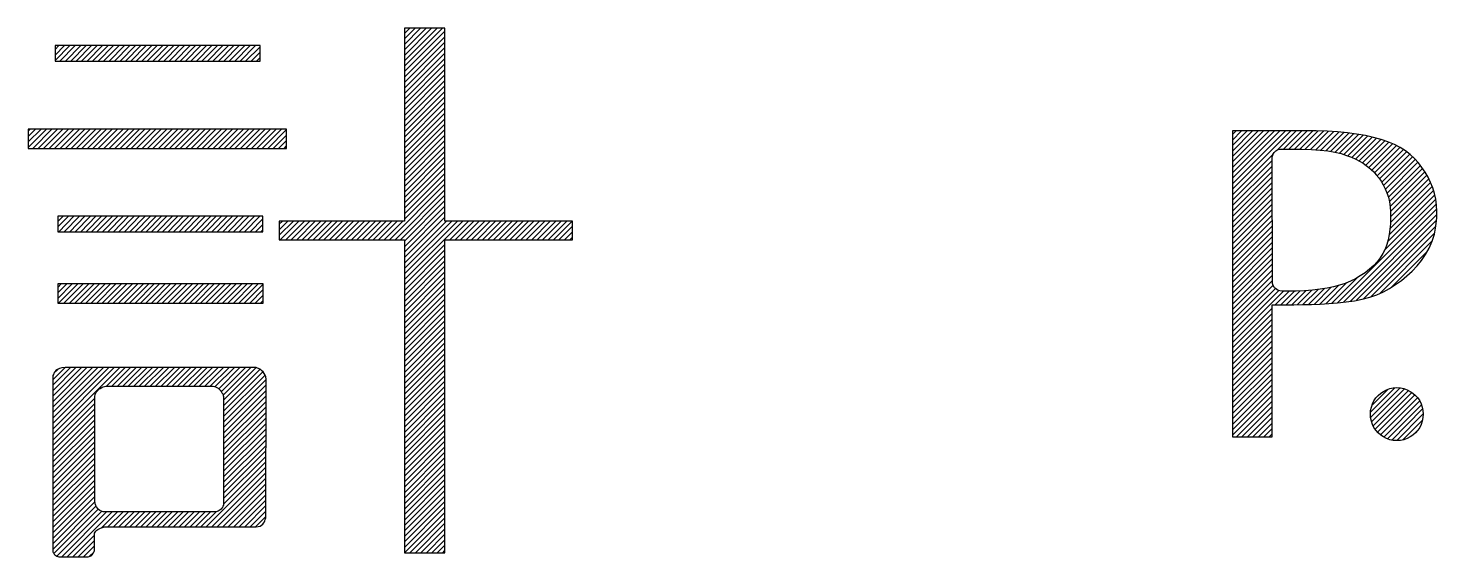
# Model space of a CAD drawing. Header units: millimetres. Extents: x 0 to 841, y 0 to 594.
# Drawn here: x 355.51 to 367.3, y 19.15 to 23.57 of the extents above; entities that cross this region are included whole.
import ezdxf

# ---------------------------------------------------------------- set-up
doc = ezdxf.new("R2010")
doc.units = ezdxf.units.MM
doc.header["$LTSCALE"] = 0.2
doc.layers.add('PTM', color=3, linetype='Continuous')

# ---------------------------------------------------------------- blocks, each defined once
blk = doc.blocks.new('block森村-2')
at = {"color": 0, "linetype": 'Continuous'}
for p, q in [((4594.4, 1092.1), (4629.1, 1126.8)), ((4594.4, 1097.1), (4624.1, 1126.8)), ((4594.4, 1102), (4619.1, 1126.8)), ((4594.4, 1107), (4614.1, 1126.8)), ((4594.4, 1112), (4609.1, 1126.8)), ((4594.4, 1117), (4604.1, 1126.8)), ((4594.4, 1122), (4599.2, 1126.8)), ((4594.4, 1087.1), (4631.3, 1124)), ((4594.4, 1082.1), (4631.3, 1119)), ((4275.4, 1097.3), (4288.9, 1110.9)), ((4275.4, 1102.3), (4283.9, 1110.9)), ((4275.4, 1107.3), (4278.9, 1110.9)), ((4275.4, 1110.9), (4275.4, 1096.8)), ((4462.6, 1110.9), (4275.4, 1110.9)), ((4279.8, 1096.8), (4293.9, 1110.9)), ((4284.8, 1096.8), (4298.9, 1110.9)), ((4289.8, 1096.8), (4303.9, 1110.9)), ((4294.7, 1096.8), (4308.8, 1110.9)), ((4299.7, 1096.8), (4313.8, 1110.9)), ((4304.7, 1096.8), (4318.8, 1110.9)), ((4309.7, 1096.8), (4323.8, 1110.9)), ((4314.7, 1096.8), (4328.8, 1110.9)), ((4319.7, 1096.8), (4333.8, 1110.9)), ((4324.7, 1096.8), (4338.8, 1110.9)), ((4329.7, 1096.8), (4343.8, 1110.9)), ((4334.7, 1096.8), (4348.8, 1110.9)), ((4339.6, 1096.8), (4353.7, 1110.9)), ((4344.6, 1096.8), (4358.7, 1110.9)), ((4349.6, 1096.8), (4363.7, 1110.9)), ((4354.6, 1096.8), (4368.7, 1110.9)), ((4359.6, 1096.8), (4373.7, 1110.9)), ((4364.6, 1096.8), (4378.7, 1110.9)), ((4369.6, 1096.8), (4383.7, 1110.9)), ((4374.6, 1096.8), (4388.7, 1110.9)), ((4379.6, 1096.8), (4393.7, 1110.9)), ((4384.6, 1096.8), (4398.6, 1110.9)), ((4389.5, 1096.8), (4403.6, 1110.9)), ((4394.5, 1096.8), (4408.6, 1110.9)), ((4399.5, 1096.8), (4413.6, 1110.9)), ((4404.5, 1096.8), (4418.6, 1110.9)), ((4409.5, 1096.8), (4423.6, 1110.9)), ((4414.5, 1096.8), (4428.6, 1110.9)), ((4419.5, 1096.8), (4433.6, 1110.9)), ((4424.5, 1096.8), (4438.6, 1110.9)), ((4429.5, 1096.8), (4443.5, 1110.9)), ((4434.4, 1096.8), (4448.5, 1110.9)), ((4439.4, 1096.8), (4453.5, 1110.9)), ((4444.4, 1096.8), (4458.5, 1110.9)), ((4449.4, 1096.8), (4462.6, 1109.9)), ((4462.6, 1096.8), (4462.6, 1110.9)), ((4594.4, 1077.1), (4631.3, 1114)), ((4594.4, 1072.1), (4631.3, 1109)), ((4275.4, 1096.8), (4462.6, 1096.8)), ((4454.4, 1096.8), (4462.6, 1104.9)), ((4459.4, 1096.8), (4462.6, 1099.9)), ((4594.4, 1067.1), (4631.3, 1104.1)), ((4594.4, 1062.1), (4631.3, 1099.1)), ((4594.4, 1057.1), (4631.3, 1094.1)), ((4594.4, 1052.2), (4631.3, 1089.1)), ((4594.4, 1047.2), (4631.3, 1084.1)), ((4594.4, 1042.2), (4631.3, 1079.1)), ((4594.4, 1037.2), (4631.3, 1074.1)), ((4594.4, 1032.2), (4631.3, 1069.1)), ((4594.4, 1027.2), (4631.3, 1064.1)), ((4594.4, 1022.2), (4631.3, 1059.2)), ((4594.4, 1017.2), (4631.3, 1054.2)), ((4594.4, 1012.2), (4631.3, 1049.2)), ((4594.4, 1007.3), (4631.3, 1044.2)), ((4250.9, 1018), (4267.7, 1034.7)), ((4250.9, 1023), (4262.7, 1034.7)), ((4250.9, 1027.9), (4257.7, 1034.7)), ((4250.9, 1032.9), (4252.7, 1034.7)), ((4250.9, 1034.7), (4250.9, 1017.1)), ((4486.6, 1034.7), (4250.9, 1034.7)), ((4255, 1017.1), (4272.6, 1034.7)), ((4260, 1017.1), (4277.6, 1034.7)), ((4265, 1017.1), (4282.6, 1034.7)), ((4270, 1017.1), (4287.6, 1034.7)), ((4275, 1017.1), (4292.6, 1034.7)), ((4280, 1017.1), (4297.6, 1034.7)), ((4285, 1017.1), (4302.6, 1034.7)), ((4290, 1017.1), (4307.6, 1034.7)), ((4295, 1017.1), (4312.6, 1034.7)), ((4299.9, 1017.1), (4317.5, 1034.7)), ((4304.9, 1017.1), (4322.5, 1034.7)), ((4309.9, 1017.1), (4327.5, 1034.7)), ((4314.9, 1017.1), (4332.5, 1034.7)), ((4319.9, 1017.1), (4337.5, 1034.7)), ((4324.9, 1017.1), (4342.5, 1034.7)), ((4329.9, 1017.1), (4347.5, 1034.7)), ((4334.9, 1017.1), (4352.5, 1034.7)), ((4339.9, 1017.1), (4357.5, 1034.7)), ((4344.8, 1017.1), (4362.4, 1034.7)), ((4349.8, 1017.1), (4367.4, 1034.7)), ((4354.8, 1017.1), (4372.4, 1034.7)), ((4359.8, 1017.1), (4377.4, 1034.7)), ((4364.8, 1017.1), (4382.4, 1034.7)), ((4369.8, 1017.1), (4387.4, 1034.7)), ((4374.8, 1017.1), (4392.4, 1034.7)), ((4379.8, 1017.1), (4397.4, 1034.7)), ((4384.8, 1017.1), (4402.4, 1034.7)), ((4389.7, 1017.1), (4407.3, 1034.7)), ((4394.7, 1017.1), (4412.3, 1034.7)), ((4399.7, 1017.1), (4417.3, 1034.7)), ((4404.7, 1017.1), (4422.3, 1034.7)), ((4409.7, 1017.1), (4427.3, 1034.7)), ((4414.7, 1017.1), (4432.3, 1034.7)), ((4419.7, 1017.1), (4437.3, 1034.7)), ((4424.7, 1017.1), (4442.3, 1034.7)), ((4429.7, 1017.1), (4447.3, 1034.7)), ((4434.6, 1017.1), (4452.2, 1034.7)), ((4439.6, 1017.1), (4457.2, 1034.7)), ((4444.6, 1017.1), (4462.2, 1034.7)), ((4449.6, 1017.1), (4467.2, 1034.7)), ((4454.6, 1017.1), (4472.2, 1034.7)), ((4459.6, 1017.1), (4477.2, 1034.7)), ((4464.6, 1017.1), (4482.2, 1034.7)), ((4469.6, 1017.1), (4486.6, 1034.2)), ((4474.6, 1017.1), (4486.6, 1029.2)), ((4486.6, 1017.1), (4486.6, 1034.7)), ((4594.4, 1002.3), (4631.3, 1039.2)), ((4594.4, 997.3), (4631.3, 1034.2)), ((4594.4, 992.3), (4631.3, 1029.2)), ((5350.2, 979.8), (5403.5, 1033.1)), ((5350.2, 984.8), (5398.5, 1033.1)), ((5350.2, 989.8), (5393.5, 1033.1)), ((5350.2, 994.8), (5388.5, 1033.1)), ((5350.2, 999.8), (5383.6, 1033.1)), ((5350.2, 1004.8), (5378.6, 1033.1)), ((5350.2, 1009.8), (5373.6, 1033.1)), ((5350.2, 1014.7), (5368.6, 1033.1)), ((5350.2, 1019.7), (5363.6, 1033.1)), ((5350.2, 1024.7), (5358.6, 1033.1)), ((5350.2, 1029.7), (5353.6, 1033.1)), ((5426.7, 1033.1), (5350.2, 1033.1)), ((5350.2, 1033.1), (5350.2, 754)), ((5390.9, 1015.6), (5408.5, 1033.1)), ((5396.8, 1016.4), (5413.5, 1033.1)), ((5401.8, 1016.4), (5418.5, 1033.1)), ((5406.8, 1016.4), (5423.5, 1033.1)), ((5411.8, 1016.4), (5428.4, 1033)), ((5416.7, 1016.3), (5433.2, 1032.9)), ((5421.5, 1016.2), (5438, 1032.7)), ((5426.2, 1015.9), (5442.7, 1032.4)), ((5436.7, 1032.8), (5426.7, 1033.1)), ((5430.9, 1015.6), (5447.3, 1032)), ((5435.3, 1015), (5451.9, 1031.6)), ((5446.1, 1032.1), (5436.7, 1032.8)), ((5439.7, 1014.4), (5456.4, 1031.1)), ((5443.9, 1013.6), (5460.8, 1030.5)), ((5455.1, 1031.3), (5446.1, 1032.1)), ((5447.9, 1012.6), (5465.1, 1029.9)), ((5451.8, 1011.6), (5469.4, 1029.1)), ((5463.5, 1030.2), (5455.1, 1031.3)), ((5471.5, 1028.8), (5463.5, 1030.2)), ((5478.9, 1027.1), (5471.5, 1028.8)), ((4250.9, 1017.1), (4486.6, 1017.1)), ((4479.5, 1017.1), (4486.6, 1024.2)), ((4484.5, 1017.1), (4486.6, 1019.3)), ((4594.4, 987.3), (4631.3, 1024.2)), ((4594.4, 982.3), (4631.3, 1019.2)), ((5390.8, 1015.5), (5392, 1016)), ((5392, 1016), (5393.5, 1016.4)), ((5393.5, 1016.4), (5413.6, 1016.4)), ((5413.6, 1016.4), (5422.4, 1016.2)), ((5422.4, 1016.2), (5430.3, 1015.6)), ((5455.6, 1010.3), (5473.5, 1028.3)), ((5459.2, 1008.9), (5477.6, 1027.4)), ((5462.6, 1007.4), (5481.6, 1026.4)), ((5465.9, 1005.6), (5485.5, 1025.3)), ((5469, 1003.8), (5489.2, 1024)), ((5471.9, 1001.8), (5492.9, 1022.7)), ((5474.8, 999.6), (5496.4, 1021.3)), ((5477.5, 997.3), (5499.8, 1019.7)), ((5485.8, 1025.2), (5478.9, 1027.1)), ((5480, 994.8), (5503.1, 1018)), ((5482.3, 992.1), (5506.2, 1016.1)), ((5492.1, 1023.1), (5485.8, 1025.2)), ((5498, 1020.6), (5492.1, 1023.1)), ((5503.3, 1017.9), (5498, 1020.6)), ((5508.1, 1014.9), (5503.3, 1017.9)), ((4594.4, 977.3), (4631.3, 1014.3)), ((4594.4, 972.3), (4631.3, 1009.3)), ((4594.4, 967.3), (4631.3, 1004.3)), ((5350.2, 974.8), (5387.6, 1012.2)), ((5350.2, 969.8), (5386.4, 1006)), ((5386.4, 1009.1), (5386.5, 1009.5)), ((5386.4, 1009), (5386.4, 1009.1)), ((5386.6, 894.9), (5386.4, 1009)), ((5386.5, 1009.5), (5386.7, 1010)), ((5386.7, 1010), (5386.9, 1010.7)), ((5386.9, 1010.7), (5387.2, 1011.5)), ((5387.2, 1011.5), (5387.7, 1012.3)), ((5387.7, 1012.3), (5388.2, 1013.2)), ((5388.2, 1013.2), (5389, 1014)), ((5389, 1014), (5389.8, 1014.8)), ((5389.8, 1014.8), (5390.8, 1015.5)), ((5430.3, 1015.6), (5437.3, 1014.8)), ((5437.3, 1014.8), (5443.7, 1013.7)), ((5443.7, 1013.7), (5449.4, 1012.3)), ((5449.4, 1012.3), (5454.4, 1010.7)), ((5454.4, 1010.7), (5458.9, 1009.1)), ((5458.9, 1009.1), (5462.8, 1007.3)), ((5462.8, 1007.3), (5466.3, 1005.4)), ((5466.3, 1005.4), (5469.4, 1003.5)), ((5469.4, 1003.5), (5472.2, 1001.6)), ((5484.4, 989.3), (5509.2, 1014.1)), ((5486.4, 986.3), (5512.1, 1011.9)), ((5488.2, 983.1), (5514.6, 1009.5)), ((5489.9, 979.8), (5517.1, 1007)), ((5491.3, 976.2), (5519.4, 1004.4)), ((5512.4, 1011.6), (5508.1, 1014.9)), ((5516.3, 1007.8), (5512.4, 1011.6)), ((5519.9, 1003.8), (5516.3, 1007.8)), ((5523.2, 999.6), (5519.9, 1003.8)), ((4594.4, 962.4), (4631.3, 999.3)), ((4594.4, 957.4), (4631.3, 994.3)), ((5350.2, 964.9), (5386.4, 1001)), ((5350.2, 959.9), (5386.4, 996.1)), ((5350.2, 954.9), (5386.4, 991.1)), ((5472.2, 1001.6), (5474.6, 999.8)), ((5474.6, 999.8), (5476.9, 997.9)), ((5476.9, 997.9), (5479.2, 995.6)), ((5479.2, 995.6), (5481.5, 993.1)), ((5481.5, 993.1), (5483.7, 990.3)), ((5483.7, 990.3), (5485.8, 987.2)), ((5492.5, 972.5), (5521.7, 1001.6)), ((5493.5, 968.5), (5523.8, 998.7)), ((5494.2, 964.2), (5525.8, 995.8)), ((5494.6, 959.5), (5527.7, 992.6)), ((5526.2, 995.3), (5523.2, 999.6)), ((5528.8, 990.7), (5526.2, 995.3)), ((5531.1, 986), (5528.8, 990.7)), ((4580.8, 933.8), (4631.3, 984.3)), ((4585.8, 933.8), (4631.3, 979.3)), ((4594.4, 952.4), (4631.3, 989.3)), ((5350.2, 949.9), (5386.4, 986.1)), ((5350.2, 944.9), (5386.4, 981.1)), ((5485.8, 987.2), (5487.8, 983.9)), ((5487.8, 983.9), (5489.6, 980.3)), ((5489.6, 980.3), (5491.2, 976.5)), ((5493.3, 938.3), (5533.7, 978.7)), ((5494.1, 944.1), (5532.4, 982.4)), ((5494.5, 949.4), (5531, 986)), ((5494.6, 954.6), (5529.4, 989.4)), ((5533, 981.1), (5531.1, 986)), ((5534.5, 976), (5533, 981.1)), ((4590.8, 933.8), (4631.3, 974.3)), ((4594.4, 932.4), (4631.3, 969.4)), ((5350.2, 939.9), (5386.5, 976.1)), ((5350.2, 934.9), (5386.5, 971.2)), ((5350.2, 929.9), (5386.5, 966.2)), ((5446.1, 876.2), (5536.3, 966.3)), ((5488.8, 923.8), (5535.7, 970.7)), ((5491.2, 976.5), (5492.6, 972.5)), ((5491.8, 931.8), (5534.8, 974.8)), ((5492.6, 972.5), (5493.6, 968.2)), ((5493.6, 968.2), (5494.3, 963.8)), ((5535.7, 970.7), (5534.5, 976)), ((5536.4, 965.3), (5535.7, 970.7)), ((5536.8, 959.6), (5536.4, 965.3)), ((4278.1, 945.4), (4287.7, 955.1)), ((4278.1, 950.4), (4282.8, 955.1)), ((4278.1, 955.1), (4278.1, 941.1)), ((4465, 955.1), (4278.1, 955.1)), ((4278.8, 941.1), (4292.7, 955.1)), ((4283.8, 941.1), (4297.7, 955.1)), ((4288.8, 941.1), (4302.7, 955.1)), ((4293.8, 941.1), (4307.7, 955.1)), ((4298.8, 941.1), (4312.7, 955.1)), ((4303.7, 941.1), (4317.7, 955.1)), ((4308.7, 941.1), (4322.7, 955.1)), ((4313.7, 941.1), (4327.7, 955.1)), ((4318.7, 941.1), (4332.6, 955.1)), ((4323.7, 941.1), (4337.6, 955.1)), ((4328.7, 941.1), (4342.6, 955.1)), ((4333.7, 941.1), (4347.6, 955.1)), ((4338.7, 941.1), (4352.6, 955.1)), ((4343.7, 941.1), (4357.6, 955.1)), ((4348.6, 941.1), (4362.6, 955.1)), ((4353.6, 941.1), (4367.6, 955.1)), ((4358.6, 941.1), (4372.6, 955.1)), ((4363.6, 941.1), (4377.5, 955.1)), ((4368.6, 941.1), (4382.5, 955.1)), ((4373.6, 941.1), (4387.5, 955.1)), ((4378.6, 941.1), (4392.5, 955.1)), ((4383.6, 941.1), (4397.5, 955.1)), ((4388.6, 941.1), (4402.5, 955.1)), ((4393.5, 941.1), (4407.5, 955.1)), ((4398.5, 941.1), (4412.5, 955.1)), ((4403.5, 941.1), (4417.5, 955.1)), ((4408.5, 941.1), (4422.5, 955.1)), ((4413.5, 941.1), (4427.4, 955.1)), ((4418.5, 941.1), (4432.4, 955.1)), ((4423.5, 941.1), (4437.4, 955.1)), ((4428.5, 941.1), (4442.4, 955.1)), ((4433.5, 941.1), (4447.4, 955.1)), ((4438.4, 941.1), (4452.4, 955.1)), ((4443.4, 941.1), (4457.4, 955.1)), ((4448.4, 941.1), (4462.4, 955.1)), ((4453.4, 941.1), (4465, 952.7)), ((4465, 941.1), (4465, 955.1)), ((4594.4, 927.4), (4631.3, 964.4)), ((4594.4, 922.4), (4631.3, 959.4)), ((4594.4, 917.5), (4631.3, 954.4)), ((5350.2, 924.9), (5386.5, 961.2)), ((5350.2, 920), (5386.5, 956.2)), ((5451.7, 876.8), (5536.6, 961.7)), ((5457.5, 877.5), (5536.7, 956.8)), ((5494.3, 963.8), (5494.6, 959.2)), ((5494.6, 953.7), (5494.4, 948.4)), ((5494.6, 959.2), (5494.6, 953.7)), ((5535.9, 946.1), (5536.7, 953.8)), ((5536.7, 953.8), (5536.8, 959.6)), ((4278.1, 941.1), (4465, 941.1)), ((4458.4, 941.1), (4465, 947.7)), ((4463.4, 941.1), (4465, 942.7)), ((4480.1, 937.8), (4493, 950.8)), ((4480.1, 942.8), (4488, 950.8)), ((4480.1, 947.8), (4483.1, 950.8)), ((4481, 933.8), (4498, 950.8)), ((4486, 933.8), (4503, 950.8)), ((4491, 933.8), (4508, 950.8)), ((4496, 933.8), (4513, 950.8)), ((4501, 933.8), (4518, 950.8)), ((4506, 933.8), (4523, 950.8)), ((4510.9, 933.8), (4528, 950.8)), ((4515.9, 933.8), (4532.9, 950.8)), ((4520.9, 933.8), (4537.9, 950.8)), ((4525.9, 933.8), (4542.9, 950.8)), ((4530.9, 933.8), (4547.9, 950.8)), ((4535.9, 933.8), (4552.9, 950.8)), ((4540.9, 933.8), (4557.9, 950.8)), ((4545.9, 933.8), (4562.9, 950.8)), ((4550.9, 933.8), (4567.9, 950.8)), ((4555.8, 933.8), (4572.9, 950.8)), ((4560.8, 933.8), (4577.8, 950.8)), ((4565.8, 933.8), (4582.8, 950.8)), ((4570.8, 933.8), (4587.8, 950.8)), ((4575.8, 933.8), (4592.8, 950.8)), ((4594.4, 897.5), (4647.7, 950.8)), ((4594.4, 902.5), (4642.7, 950.8)), ((4594.4, 907.5), (4637.7, 950.8)), ((4594.4, 912.5), (4632.7, 950.8)), ((4635.7, 933.8), (4652.7, 950.8)), ((4640.7, 933.8), (4657.7, 950.8)), ((4645.6, 933.8), (4662.7, 950.8)), ((4650.6, 933.8), (4667.6, 950.8)), ((4655.6, 933.8), (4672.6, 950.8)), ((4660.6, 933.8), (4677.6, 950.8)), ((4665.6, 933.8), (4682.6, 950.8)), ((4670.6, 933.8), (4687.6, 950.8)), ((4675.6, 933.8), (4692.6, 950.8)), ((4680.6, 933.8), (4697.6, 950.8)), ((4685.6, 933.8), (4702.6, 950.8)), ((4690.5, 933.8), (4707.6, 950.8)), ((4695.5, 933.8), (4712.5, 950.8)), ((4700.5, 933.8), (4717.5, 950.8)), ((4705.5, 933.8), (4722.5, 950.8)), ((4710.5, 933.8), (4727.5, 950.8)), ((4715.5, 933.8), (4732.5, 950.8)), ((4720.5, 933.8), (4737.5, 950.8)), ((4725.5, 933.8), (4742.5, 950.8)), ((4730.5, 933.8), (4747.5, 950.8)), ((4735.4, 933.8), (4747.8, 946.1)), ((4740.4, 933.8), (4747.8, 941.1)), ((5350.2, 915), (5386.5, 951.2)), ((5350.2, 910), (5386.5, 946.2)), ((5350.2, 905), (5386.5, 941.3)), ((5463.4, 878.5), (5536.5, 951.5)), ((5469.7, 879.8), (5535.9, 946)), ((5476.5, 881.6), (5534.6, 939.7)), ((5494, 943.3), (5493.3, 938.5)), ((5494.4, 948.4), (5494, 943.3)), ((5532.4, 932.3), (5534.5, 938.9)), ((5534.5, 938.9), (5535.9, 946.1)), ((4594.4, 892.5), (4631.3, 929.4)), ((4745.4, 933.8), (4747.8, 936.1)), ((5350.2, 900), (5386.5, 936.3)), ((5350.2, 895), (5386.5, 931.3)), ((5350.2, 890), (5386.5, 926.3)), ((5484.3, 884.4), (5532.5, 932.6)), ((5491.1, 929.4), (5489.5, 925.2)), ((5492.4, 933.8), (5491.1, 929.4)), ((5493.3, 938.5), (5492.4, 933.8)), ((5526.5, 920.2), (5529.7, 926)), ((5529.7, 926), (5532.4, 932.3)), ((4594.4, 887.5), (4631.3, 924.5)), ((4594.4, 882.5), (4631.3, 919.5)), ((4594.4, 877.5), (4631.3, 914.5)), ((5350.2, 885), (5386.5, 921.3)), ((5350.2, 880), (5386.5, 916.4)), ((5482.3, 913.7), (5479.1, 910.2)), ((5485.1, 917.3), (5482.3, 913.7)), ((5487.5, 921.2), (5485.1, 917.3)), ((5489.5, 925.2), (5487.5, 921.2)), ((5494.7, 889.8), (5528.3, 923.4)), ((5518.7, 909.8), (5522.8, 914.8)), ((5522.8, 914.8), (5526.5, 920.2)), ((4594.4, 872.6), (4631.3, 909.5)), ((4594.4, 867.6), (4631.3, 904.5)), ((5350.2, 875.1), (5386.5, 911.4)), ((5350.2, 870.1), (5386.6, 906.4)), ((5350.2, 865.1), (5386.6, 901.4)), ((5466.9, 900.8), (5462.5, 898.2)), ((5471.2, 903.6), (5466.9, 900.8)), ((5475.4, 906.8), (5471.2, 903.6)), ((5479.1, 910.2), (5475.4, 906.8)), ((5504.4, 896.6), (5509.5, 900.7)), ((5509.5, 900.7), (5514.3, 905.1)), ((5514.3, 905.1), (5518.7, 909.8)), ((4277.8, 880.2), (4291.1, 893.6)), ((4277.8, 885.2), (4286.1, 893.6)), ((4277.8, 890.2), (4281.1, 893.6)), ((4277.8, 893.6), (4277.8, 876)), ((4465.3, 893.6), (4277.8, 893.6)), ((4278.5, 876), (4296.1, 893.6)), ((4283.5, 876), (4301.1, 893.6)), ((4288.5, 876), (4306.1, 893.6)), ((4293.5, 876), (4311.1, 893.6)), ((4298.5, 876), (4316.1, 893.6)), ((4303.5, 876), (4321.1, 893.6)), ((4308.4, 876), (4326, 893.6)), ((4313.4, 876), (4331, 893.6)), ((4318.4, 876), (4336, 893.6)), ((4323.4, 876), (4341, 893.6)), ((4328.4, 876), (4346, 893.6)), ((4333.4, 876), (4351, 893.6)), ((4338.4, 876), (4356, 893.6)), ((4343.4, 876), (4361, 893.6)), ((4348.4, 876), (4366, 893.6)), ((4353.3, 876), (4370.9, 893.6)), ((4358.3, 876), (4375.9, 893.6)), ((4363.3, 876), (4380.9, 893.6)), ((4368.3, 876), (4385.9, 893.6)), ((4373.3, 876), (4390.9, 893.6)), ((4378.3, 876), (4395.9, 893.6)), ((4383.3, 876), (4400.9, 893.6)), ((4388.3, 876), (4405.9, 893.6)), ((4393.3, 876), (4410.9, 893.6)), ((4398.3, 876), (4415.8, 893.6)), ((4403.2, 876), (4420.8, 893.6)), ((4408.2, 876), (4425.8, 893.6)), ((4413.2, 876), (4430.8, 893.6)), ((4418.2, 876), (4435.8, 893.6)), ((4423.2, 876), (4440.8, 893.6)), ((4428.2, 876), (4445.8, 893.6)), ((4433.2, 876), (4450.8, 893.6)), ((4438.2, 876), (4455.8, 893.6)), ((4443.2, 876), (4460.7, 893.6)), ((4448.1, 876), (4465.3, 893.1)), ((4453.1, 876), (4465.3, 888.2)), ((4465.3, 876), (4465.3, 893.6)), ((4594.4, 862.6), (4631.3, 899.5)), ((4594.4, 857.6), (4631.3, 894.5)), ((4594.4, 852.6), (4631.3, 889.5)), ((5350.2, 860.1), (5386.6, 896.4)), ((5350.2, 855.1), (5387.4, 892.2)), ((5350.2, 850.1), (5389.4, 889.3)), ((5350.2, 845.1), (5392.5, 887.4)), ((5386.6, 894.8), (5386.6, 894.9)), ((5386.7, 894.4), (5386.6, 894.8)), ((5386.8, 893.7), (5386.7, 894.4)), ((5387.1, 892.9), (5386.8, 893.7)), ((5387.5, 892), (5387.1, 892.9)), ((5388, 891), (5387.5, 892)), ((5388.7, 890), (5388, 891)), ((5389.5, 889.1), (5388.7, 890)), ((5390.6, 888.2), (5389.5, 889.1)), ((5391.9, 887.5), (5390.6, 888.2)), ((5393.4, 887.1), (5391.9, 887.5)), ((5404.3, 874.2), (5417.4, 887.3)), ((5409.4, 874.3), (5422.8, 887.8)), ((5414.5, 874.5), (5428.4, 888.4)), ((5423.4, 887.8), (5416.1, 887.2)), ((5419.7, 874.6), (5434.3, 889.2)), ((5430.2, 888.6), (5423.4, 887.8)), ((5424.8, 874.8), (5440.4, 890.4)), ((5430.1, 875.1), (5447, 892)), ((5436.5, 889.6), (5430.2, 888.6)), ((5435.3, 875.4), (5454.6, 894.6)), ((5442.3, 890.8), (5436.5, 889.6)), ((5440.7, 875.7), (5464.1, 899.1)), ((5447.8, 892.2), (5442.3, 890.8)), ((5453, 893.9), (5447.8, 892.2)), ((5457.8, 895.9), (5453, 893.9)), ((5462.5, 898.2), (5457.8, 895.9)), ((5488.2, 886.1), (5493.7, 889.2)), ((5493.7, 889.2), (5499.1, 892.8)), ((5499.1, 892.8), (5504.4, 896.6)), ((4277.8, 876), (4465.3, 876)), ((4458.1, 876), (4465.3, 883.2)), ((4463.1, 876), (4465.3, 878.2)), ((4594.4, 847.6), (4631.3, 884.5)), ((4594.4, 842.6), (4631.3, 879.5)), ((4594.4, 837.6), (4631.3, 874.6)), ((5350.2, 840.1), (5396.9, 886.8)), ((5389.3, 874.2), (5401.9, 886.8)), ((5395.3, 886.8), (5393.4, 887.1)), ((5394.3, 874.2), (5406.9, 886.8)), ((5408.3, 886.8), (5395.3, 886.8)), ((5399.3, 874.2), (5412.1, 887)), ((5406.2, 874.2), (5414.1, 874.5)), ((5416.1, 887.2), (5408.3, 886.8)), ((5414.1, 874.5), (5422.2, 874.7)), ((5422.2, 874.7), (5430.3, 875.1)), ((5430.3, 875.1), (5438.3, 875.5)), ((5438.3, 875.5), (5446.2, 876.2)), ((5446.2, 876.2), (5453.9, 877)), ((5453.9, 877), (5461.5, 878.1)), ((5461.5, 878.1), (5468.7, 879.5)), ((5468.7, 879.5), (5475.6, 881.3)), ((5475.6, 881.3), (5482.1, 883.5)), ((5482.1, 883.5), (5488.2, 886.1)), ((4594.4, 832.6), (4631.3, 869.6)), ((4594.4, 827.7), (4631.3, 864.6)), ((5350.2, 835.1), (5386.4, 871.3)), ((5350.2, 830.2), (5386.4, 866.3)), ((5386.4, 874.2), (5406.2, 874.2)), ((5386.4, 754), (5386.4, 874.2)), ((4594.4, 822.7), (4631.3, 859.6)), ((4594.4, 817.7), (4631.3, 854.6)), ((4594.4, 812.7), (4631.3, 849.6)), ((5350.2, 825.2), (5386.4, 861.3)), ((5350.2, 820.2), (5386.4, 856.3)), ((5350.2, 815.2), (5386.4, 851.3)), ((4594.4, 807.7), (4631.3, 844.6)), ((4594.4, 802.7), (4631.3, 839.6)), ((5350.2, 810.2), (5386.4, 846.3)), ((5350.2, 805.2), (5386.4, 841.4)), ((5350.2, 800.2), (5386.4, 836.4)), ((4594.4, 797.7), (4631.3, 834.6)), ((4594.4, 792.7), (4631.3, 829.7)), ((4594.4, 787.7), (4631.3, 824.7)), ((5350.2, 795.2), (5386.4, 831.4)), ((5350.2, 790.2), (5386.4, 826.4)), ((4273.3, 756), (4334.4, 817.2)), ((4273.3, 761), (4329.4, 817.2)), ((4273.3, 766), (4324.5, 817.2)), ((4273.3, 771), (4319.5, 817.2)), ((4273.3, 776), (4314.5, 817.2)), ((4273.3, 781), (4309.5, 817.2)), ((4273.3, 785.9), (4304.5, 817.2)), ((4273.3, 790.9), (4299.5, 817.2)), ((4273.3, 795.9), (4294.5, 817.2)), ((4273.3, 800.9), (4289.5, 817.2)), ((4273.3, 805.9), (4284.5, 817.2)), ((4273.9, 810.9), (4273.5, 809.8)), ((4274.4, 812), (4273.9, 810.9)), ((4274.3, 811.9), (4277.8, 815.4)), ((4275.2, 813.2), (4274.4, 812)), ((4276.2, 814.3), (4275.2, 813.2)), ((4277.7, 815.4), (4276.2, 814.3)), ((4279.5, 816.2), (4277.7, 815.4)), ((4281.7, 816.8), (4279.5, 816.2)), ((4284.5, 817.2), (4281.7, 816.8)), ((4458.9, 817.2), (4284.5, 817.2)), ((4322.3, 800), (4339.4, 817.2)), ((4327.3, 800.1), (4344.4, 817.2)), ((4332.3, 800.1), (4349.4, 817.2)), ((4337.3, 800.1), (4354.4, 817.2)), ((4342.3, 800.1), (4359.4, 817.2)), ((4347.3, 800.1), (4364.4, 817.2)), ((4352.3, 800.1), (4369.4, 817.2)), ((4357.2, 800.1), (4374.3, 817.2)), ((4362.2, 800.1), (4379.3, 817.2)), ((4367.2, 800.1), (4384.3, 817.2)), ((4372.2, 800.1), (4389.3, 817.2)), ((4377.2, 800.1), (4394.3, 817.2)), ((4382.2, 800.1), (4399.3, 817.2)), ((4387.2, 800.1), (4404.3, 817.2)), ((4392.2, 800.1), (4409.3, 817.2)), ((4397.2, 800.1), (4414.3, 817.2)), ((4402.1, 800.1), (4419.2, 817.2)), ((4407.1, 800.1), (4424.2, 817.2)), ((4412.1, 800.1), (4429.2, 817.2)), ((4417.1, 800.1), (4434.2, 817.2)), ((4421.7, 799.7), (4439.2, 817.2)), ((4424.8, 797.8), (4444.2, 817.2)), ((4427.2, 795.2), (4449.2, 817.2)), ((4428.9, 791.9), (4454.2, 817.2)), ((4429.3, 787.3), (4459.1, 817.1)), ((4429.3, 782.3), (4462.5, 815.5)), ((4429.3, 777.4), (4465.2, 813.2)), ((4429.3, 772.4), (4467.2, 810.2)), ((4459.1, 817.1), (4458.9, 817.2)), ((4459.6, 817), (4459.1, 817.1)), ((4460.3, 816.7), (4459.6, 817)), ((4461.1, 816.3), (4460.3, 816.7)), ((4462.2, 815.7), (4461.1, 816.3)), ((4463.2, 815), (4462.2, 815.7)), ((4464.3, 814.1), (4463.2, 815)), ((4465.4, 813.1), (4464.3, 814.1)), ((4466.4, 811.8), (4465.4, 813.1)), ((4467.2, 810.3), (4466.4, 811.8)), ((4467.8, 808.6), (4467.2, 810.3)), ((4594.4, 782.7), (4631.3, 819.7)), ((4594.4, 777.8), (4631.3, 814.7)), ((5350.2, 785.2), (5386.4, 821.4)), ((5350.2, 780.3), (5386.4, 816.4)), ((5350.2, 775.3), (5386.4, 811.4)), ((4273.5, 809.8), (4273.3, 808.8)), ((4273.3, 808.8), (4273.3, 808.1)), ((4273.3, 808.1), (4273.3, 807.6)), ((4273.3, 807.6), (4273.3, 807.4)), ((4273.3, 807.4), (4273.3, 649.8)), ((4314.5, 796.3), (4315.5, 797.3)), ((4315.5, 797.3), (4316.7, 798.1)), ((4316.7, 798.1), (4318, 798.8)), ((4318, 798.8), (4319.2, 799.4)), ((4319.2, 799.4), (4320.5, 799.7)), ((4320.5, 799.7), (4321.7, 800)), ((4321.7, 800), (4322.9, 800.1)), ((4322.9, 800.1), (4419.7, 800.1)), ((4419.7, 800.1), (4420.9, 799.9)), ((4420.9, 799.9), (4422, 799.6)), ((4422, 799.6), (4423.1, 799)), ((4423.1, 799), (4424.2, 798.3)), ((4424.2, 798.3), (4425.3, 797.4)), ((4425.3, 797.4), (4426.2, 796.4)), ((4429.3, 767.4), (4468.1, 806.2)), ((4429.3, 762.4), (4468.1, 801.2)), ((4468.1, 806.6), (4467.8, 808.6)), ((4467.8, 680.6), (4468.1, 806.6)), ((4594.4, 772.8), (4631.3, 809.7)), ((4594.4, 767.8), (4631.3, 804.7)), ((4594.4, 762.8), (4631.3, 799.7)), ((5350.2, 770.3), (5386.4, 806.4)), ((5350.2, 765.3), (5386.4, 801.4)), ((5476.2, 776.5), (5498.3, 798.6)), ((5476.3, 771.6), (5503.2, 798.5)), ((5477.2, 767.5), (5507.3, 797.6)), ((5490.8, 796.9), (5493.8, 797.9)), ((5493.8, 797.9), (5496.9, 798.5)), ((5496.9, 798.5), (5500.2, 798.8)), ((5500.2, 798.8), (5503.5, 798.5)), ((5503.5, 798.5), (5506.6, 797.9)), ((5506.6, 797.9), (5509.6, 796.9)), ((4273.3, 751), (4311.6, 789.3)), ((4311.6, 789.1), (4311.7, 790.8)), ((4311.6, 695.8), (4311.6, 789.1)), ((4311.7, 790.8), (4312.1, 792.4)), ((4312.1, 792.4), (4312.7, 793.9)), ((4312.7, 793.9), (4313.5, 795.2)), ((4313.5, 795.2), (4314.5, 796.3)), ((4426.2, 796.4), (4427.1, 795.3)), ((4427.1, 795.3), (4427.8, 794.2)), ((4427.8, 794.2), (4428.5, 793)), ((4428.5, 793), (4428.9, 791.7)), ((4428.9, 791.7), (4429.2, 790.6)), ((4429.2, 790.6), (4429.3, 789.4)), ((4429.3, 757.4), (4468.1, 796.2)), ((4429.3, 752.4), (4468.1, 791.2)), ((4429.3, 789.4), (4429.3, 693.7)), ((4429.3, 747.4), (4468.1, 786.2)), ((4594.4, 757.8), (4631.3, 794.7)), ((4594.4, 752.8), (4631.3, 789.7)), ((4594.4, 747.8), (4631.3, 784.8)), ((5350.2, 760.3), (5386.4, 796.5)), ((5350.2, 755.3), (5386.4, 791.5)), ((5353.9, 754), (5386.4, 786.5)), ((5477.6, 782.9), (5491.9, 797.2)), ((5478, 784), (5479.4, 786.8)), ((5478.6, 764), (5510.9, 796.2)), ((5479.4, 786.8), (5481.1, 789.4)), ((5480.5, 760.8), (5514, 794.4)), ((5481.1, 789.4), (5483.2, 791.7)), ((5482.7, 758.1), (5516.8, 792.1)), ((5483.2, 791.7), (5485.5, 793.7)), ((5485.3, 755.7), (5519.2, 789.5)), ((5485.5, 793.7), (5488, 795.4)), ((5488, 795.4), (5490.8, 796.9)), ((5488.3, 753.7), (5521.2, 786.6)), ((5509.6, 796.9), (5512.4, 795.4)), ((5512.4, 795.4), (5515, 793.7)), ((5515, 793.7), (5517.3, 791.7)), ((5517.3, 791.7), (5519.3, 789.4)), ((5519.3, 789.4), (5521.1, 786.8)), ((5521.1, 786.8), (5522.5, 784)), ((4273.3, 746), (4311.6, 784.3)), ((4273.3, 741), (4311.6, 779.3)), ((4273.3, 736.1), (4311.6, 774.3)), ((4429.3, 742.4), (4468.1, 781.2)), ((4429.3, 737.4), (4468.1, 776.2)), ((4594.4, 742.8), (4631.3, 779.8)), ((4594.4, 737.8), (4631.3, 774.8)), ((5358.9, 754), (5386.4, 781.5)), ((5363.9, 754), (5386.4, 776.5)), ((5476.1, 774.6), (5476.3, 777.9)), ((5476.3, 771.4), (5476.1, 774.6)), ((5476.3, 777.9), (5477, 781)), ((5477, 781), (5478, 784)), ((5491.7, 752.1), (5522.7, 783.2)), ((5495.6, 751), (5523.8, 779.3)), ((5500.1, 750.5), (5524.3, 774.8)), ((5522.5, 784), (5523.5, 781)), ((5523.5, 781), (5524.1, 777.9)), ((5524.1, 777.9), (5524.3, 774.6)), ((5524.3, 774.6), (5524.1, 771.4)), ((4273.3, 731.1), (4311.6, 769.3)), ((4273.3, 726.1), (4311.6, 764.3)), ((4273.3, 721.1), (4311.6, 759.3)), ((4429.3, 732.5), (4468, 771.2)), ((4429.3, 727.5), (4468, 766.1)), ((4429.3, 722.5), (4468, 761.1)), ((4594.4, 732.9), (4631.3, 769.8)), ((4594.4, 727.9), (4631.3, 764.8)), ((4594.4, 722.9), (4631.3, 759.8)), ((5368.9, 754), (5386.4, 771.5)), ((5373.9, 754), (5386.4, 766.5)), ((5378.8, 754), (5386.4, 761.5)), ((5477, 768.2), (5476.3, 771.4)), ((5478, 765.2), (5477, 768.2)), ((5479.4, 762.4), (5478, 765.2)), ((5481.1, 759.9), (5479.4, 762.4)), ((5483.2, 757.6), (5481.1, 759.9)), ((5505.7, 751.2), (5523.7, 769.1)), ((5515.8, 756.3), (5518.5, 759)), ((5519.3, 759.9), (5517.3, 757.6)), ((5521.1, 762.4), (5519.3, 759.9)), ((5522.5, 765.2), (5521.1, 762.4)), ((5523.5, 768.2), (5522.5, 765.2)), ((5524.1, 771.4), (5523.5, 768.2)), ((4273.3, 716.1), (4311.6, 754.4)), ((4273.3, 711.1), (4311.6, 749.4)), ((4429.3, 717.5), (4468, 756.1)), ((4429.3, 712.5), (4468, 751.1)), ((4429.3, 707.5), (4468, 746.1)), ((4594.4, 717.9), (4631.3, 754.8)), ((4594.4, 712.9), (4631.3, 749.8)), ((5350.2, 754), (5386.4, 754)), ((5383.8, 754), (5386.4, 756.5)), ((5485.5, 755.5), (5483.2, 757.6)), ((5488, 753.8), (5485.5, 755.5)), ((5490.8, 752.4), (5488, 753.8)), ((5493.8, 751.3), (5490.8, 752.4)), ((5496.9, 750.7), (5493.8, 751.3)), ((5500.2, 750.5), (5496.9, 750.7)), ((5503.5, 750.7), (5500.2, 750.5)), ((5506.6, 751.3), (5503.5, 750.7)), ((5509.6, 752.4), (5506.6, 751.3)), ((5512.4, 753.8), (5509.6, 752.4)), ((5515, 755.5), (5512.4, 753.8)), ((5517.3, 757.6), (5515, 755.5)), ((4273.3, 706.1), (4311.6, 744.4)), ((4273.3, 701.1), (4311.6, 739.4)), ((4273.3, 696.1), (4311.6, 734.4)), ((4429.3, 702.5), (4467.9, 741.1)), ((4429.3, 697.5), (4467.9, 736.1)), ((4594.4, 707.9), (4631.3, 744.8)), ((4594.4, 702.9), (4631.3, 739.9)), ((4594.4, 697.9), (4631.3, 734.9)), ((4273.3, 691.2), (4311.6, 729.4)), ((4273.3, 686.2), (4311.6, 724.4)), ((4413.5, 671.8), (4467.9, 726.1)), ((4418.5, 671.8), (4467.9, 721.1)), ((4429.2, 692.4), (4467.9, 731.1)), ((4594.4, 692.9), (4631.3, 729.9)), ((4594.4, 688), (4631.3, 724.9)), ((4273.3, 681.2), (4311.6, 719.4)), ((4273.3, 676.2), (4311.6, 714.4)), ((4273.3, 671.2), (4311.6, 709.5)), ((4423.5, 671.8), (4467.9, 716.1)), ((4428.5, 671.8), (4467.9, 711.1)), ((4594.4, 683), (4631.3, 719.9)), ((4594.4, 678), (4631.3, 714.9)), ((4594.4, 673), (4631.3, 709.9)), ((4273.3, 666.2), (4311.6, 704.5)), ((4273.3, 661.2), (4311.6, 699.5)), ((4273.3, 656.2), (4311.7, 694.6)), ((4311.6, 695.2), (4311.6, 695.8)), ((4311.7, 694.4), (4311.6, 695.2)), ((4311.9, 693.4), (4311.7, 694.4)), ((4433.5, 671.8), (4467.8, 706.1)), ((4438.5, 671.8), (4467.8, 701.1)), ((4443.5, 671.8), (4467.8, 696.1)), ((4594.4, 668), (4631.3, 704.9)), ((4594.4, 663), (4631.3, 699.9)), ((4594.4, 658), (4631.3, 695)), ((4273.3, 651.2), (4312.8, 690.8)), ((4274.3, 647.3), (4314.9, 687.9)), ((4277, 645), (4318, 686)), ((4281.5, 644.4), (4322.5, 685.5)), ((4286.5, 644.5), (4327.5, 685.5)), ((4312.2, 692.3), (4311.9, 693.4)), ((4312.7, 691.1), (4312.2, 692.3)), ((4313.3, 689.9), (4312.7, 691.1)), ((4314.1, 688.8), (4313.3, 689.9)), ((4315, 687.7), (4314.1, 688.8)), ((4316.2, 686.8), (4315, 687.7)), ((4317.7, 686.1), (4316.2, 686.8)), ((4319.3, 685.6), (4317.7, 686.1)), ((4318.1, 671.1), (4332.5, 685.5)), ((4321.3, 685.5), (4319.3, 685.6)), ((4421.2, 685.5), (4321.3, 685.5)), ((4323.7, 671.8), (4337.5, 685.5)), ((4328.7, 671.8), (4342.5, 685.5)), ((4333.7, 671.8), (4347.5, 685.5)), ((4338.7, 671.8), (4352.4, 685.5)), ((4343.7, 671.8), (4357.4, 685.5)), ((4348.7, 671.8), (4362.4, 685.5)), ((4353.7, 671.8), (4367.4, 685.5)), ((4358.7, 671.8), (4372.4, 685.5)), ((4363.7, 671.8), (4377.4, 685.5)), ((4368.6, 671.8), (4382.4, 685.5)), ((4373.6, 671.8), (4387.4, 685.5)), ((4378.6, 671.8), (4392.4, 685.5)), ((4383.6, 671.8), (4397.3, 685.5)), ((4388.6, 671.8), (4402.3, 685.5)), ((4393.6, 671.8), (4407.3, 685.5)), ((4398.6, 671.8), (4412.3, 685.5)), ((4403.6, 671.8), (4417.3, 685.5)), ((4408.6, 671.8), (4422.4, 685.6)), ((4422.3, 685.6), (4421.2, 685.5)), ((4423.3, 685.8), (4422.3, 685.6)), ((4424.3, 686.1), (4423.3, 685.8)), ((4425.3, 686.6), (4424.3, 686.1)), ((4426.2, 687.2), (4425.3, 686.6)), ((4426.9, 687.9), (4426.2, 687.2)), ((4427.6, 688.7), (4426.9, 687.9)), ((4428.2, 689.5), (4427.6, 688.7)), ((4428.7, 690.5), (4428.2, 689.5)), ((4429.1, 691.5), (4428.7, 690.5)), ((4429.3, 692.6), (4429.1, 691.5)), ((4429.3, 693.7), (4429.3, 692.6)), ((4448.5, 671.8), (4467.8, 691.1)), ((4453.5, 671.8), (4467.8, 686.1)), ((4594.4, 653), (4631.3, 690)), ((4594.4, 648.1), (4631.3, 685)), ((4312.7, 667.9), (4313.6, 668.7)), ((4313.6, 668.7), (4314.6, 669.4)), ((4314.6, 669.4), (4315.7, 670)), ((4315.7, 670), (4316.8, 670.5)), ((4316.8, 670.5), (4317.8, 671)), ((4317.8, 671), (4318.7, 671.3)), ((4318.7, 671.3), (4319.5, 671.6)), ((4319.5, 671.6), (4319.9, 671.7)), ((4319.9, 671.7), (4320.1, 671.8)), ((4320.1, 671.8), (4458.9, 671.8)), ((4458.4, 671.8), (4467.8, 681.1)), ((4458.9, 671.8), (4460.9, 672)), ((4460.9, 672), (4462.5, 672.5)), ((4462.5, 672.5), (4463.9, 673.3)), ((4463.9, 673.3), (4465, 674.2)), ((4465, 674.2), (4465.8, 675.2)), ((4465.8, 675.2), (4466.5, 676.3)), ((4466.5, 676.3), (4467, 677.4)), ((4467, 677.4), (4467.3, 678.4)), ((4467.3, 678.4), (4467.6, 679.2)), ((4467.6, 679.2), (4467.7, 679.9)), ((4467.7, 680.4), (4467.8, 680.6)), ((4467.7, 679.9), (4467.7, 680.4)), ((4599.4, 648.1), (4631.3, 680)), ((4604.4, 648.1), (4631.3, 675)), ((4609.4, 648.1), (4631.3, 670)), ((4291.5, 644.5), (4311.3, 664.3)), ((4296.5, 644.5), (4311.3, 659.3)), ((4311.3, 665), (4311.5, 666)), ((4311.3, 650.2), (4311.3, 665)), ((4311.5, 666), (4311.9, 667)), ((4311.9, 667), (4312.7, 667.9)), ((4614.4, 648.1), (4631.3, 665)), ((4619.4, 648.1), (4631.3, 660)), ((4273.3, 649.8), (4273.3, 649.7)), ((4273.3, 649.7), (4273.4, 649.4)), ((4273.4, 649.4), (4273.5, 649)), ((4273.5, 649), (4273.7, 648.5)), ((4273.7, 648.5), (4273.9, 648)), ((4273.9, 648), (4274.3, 647.3)), ((4274.3, 647.3), (4274.7, 646.7)), ((4274.7, 646.7), (4275.3, 646.1)), ((4275.3, 646.1), (4276, 645.5)), ((4276, 645.5), (4276.8, 645.1)), ((4276.8, 645.1), (4277.8, 644.7)), ((4277.8, 644.7), (4278.9, 644.4)), ((4278.9, 644.4), (4305.7, 644.5)), ((4301.5, 644.5), (4311.3, 654.3)), ((4305.7, 644.5), (4306.6, 644.6)), ((4306.6, 644.6), (4310.8, 648.8)), ((4306.6, 644.6), (4307.5, 644.9)), ((4307.5, 644.9), (4308.3, 645.4)), ((4308.3, 645.4), (4308.9, 646)), ((4308.9, 646), (4309.5, 646.6)), ((4309.5, 646.6), (4310, 647.3)), ((4310, 647.3), (4310.4, 648)), ((4310.4, 648), (4310.7, 648.7)), ((4310.7, 648.7), (4311, 649.3)), ((4311, 649.3), (4311.2, 649.7)), ((4311.2, 649.7), (4311.3, 650)), ((4311.3, 650), (4311.3, 650.2)), ((4624.3, 648.1), (4631.3, 655)), ((4629.3, 648.1), (4631.3, 650.1))]:
    blk.add_line(p, q, dxfattribs=at)
blk.add_lwpolyline([(4594.4, 648.1), (4631.3, 648.1), (4631.3, 933.8), (4747.8, 933.8), (4747.8, 950.8), (4631.3, 950.8), (4631.3, 1126.8), (4594.4, 1126.8), (4594.4, 950.8), (4480.1, 950.8), (4480.1, 933.8), (4594.4, 933.8)], close=True, dxfattribs=at)

msp = doc.modelspace()

# ---------------------------------------------------------------- block references
at = {"layer": 'PTM', "linetype": 'ByBlock', "lineweight": -2, "xscale": 0.009166666250000002, "yscale": 0.009166666250000002, "zscale": 0.009166666250000002}
msp.add_blockref('block森村-2', (316.542, 13.243), dxfattribs=at)

doc.saveas('drawing.dxf')
